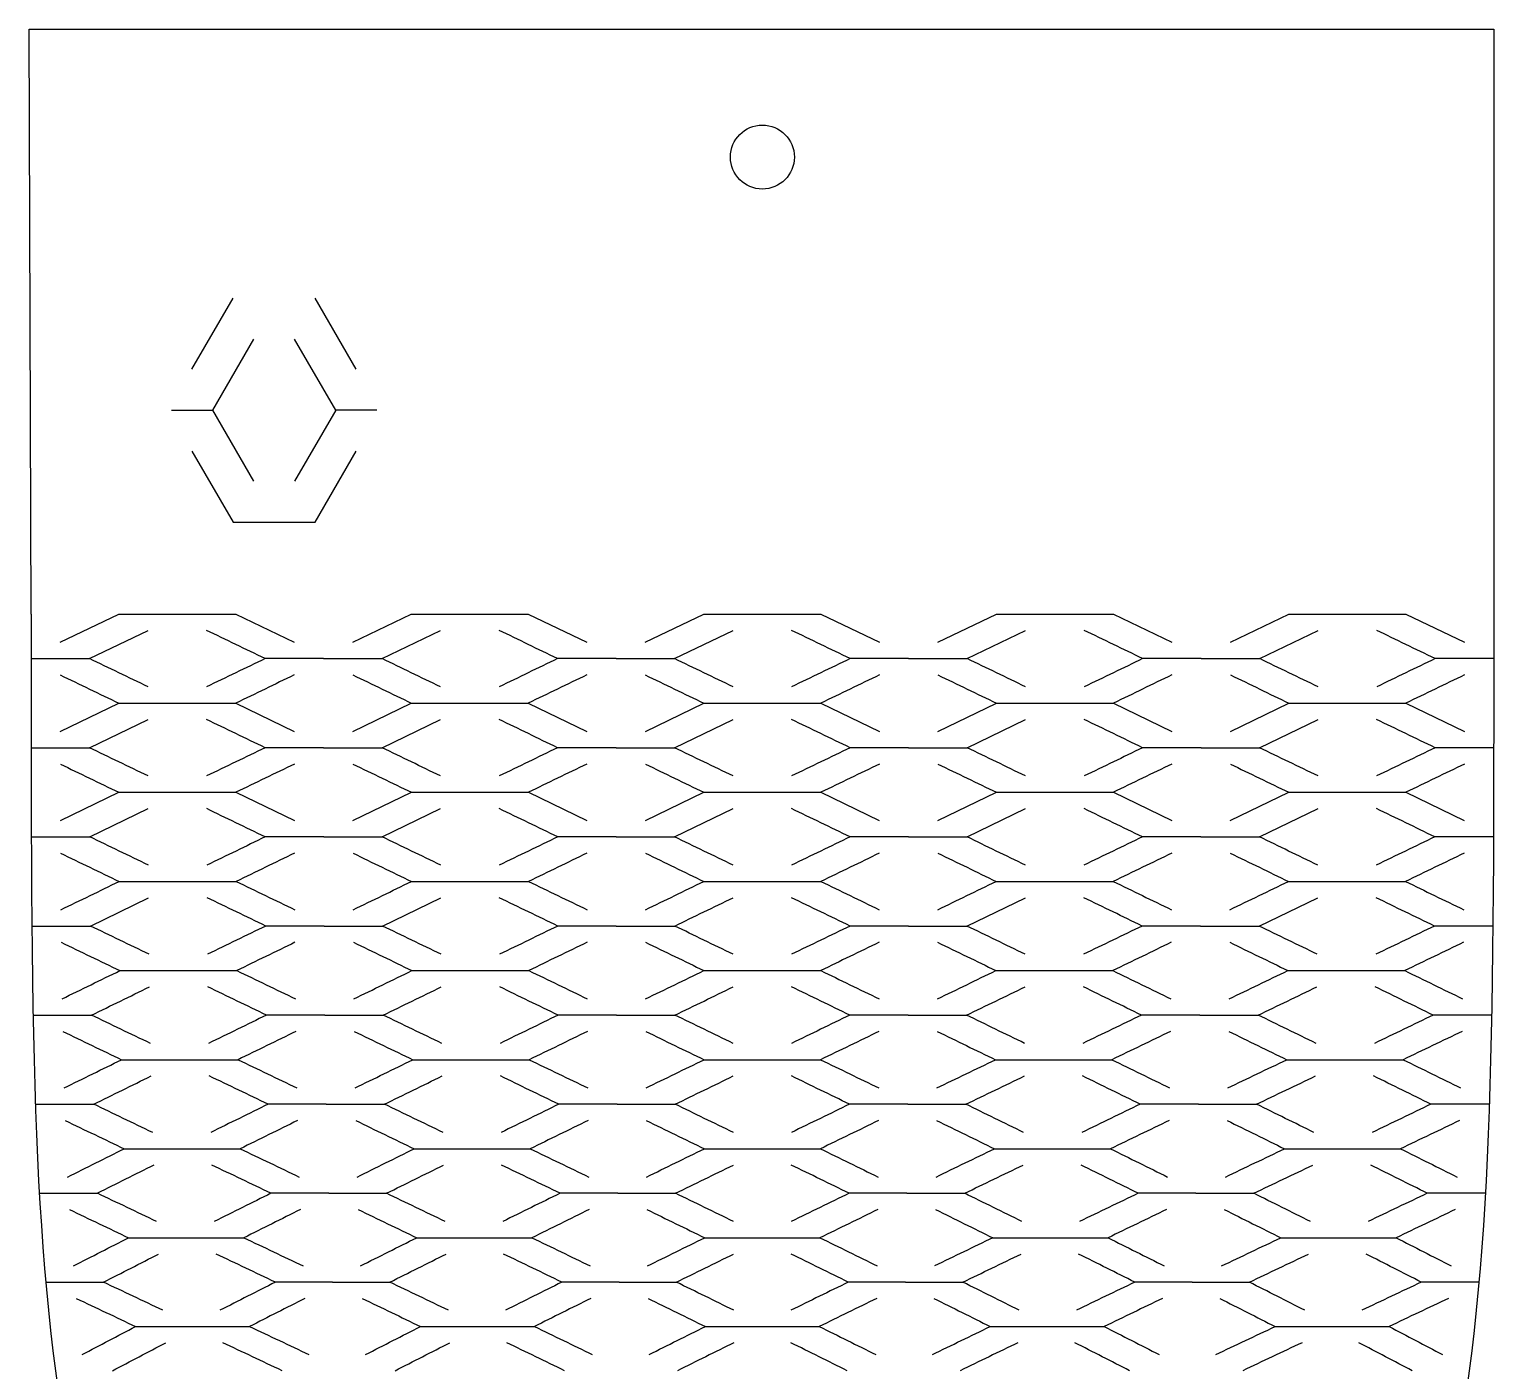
# Model space of a CAD drawing. Header units: centimetres. Extents: x -1.58 to 0, y 0 to 1.15.
# Drawn here: x -1.5829 to -1.1692, y 0.7674 to 1.1465 of the extents above; entities that cross this region are included whole.
import ezdxf

# ---------------------------------------------------------------- set-up
doc = ezdxf.new("R2010")
doc.units = ezdxf.units.CM
doc.header["$MEASUREMENT"] = 0
doc.layers.add('無題 v2_FZ0B7ZJHWRZ5LBA', color=7, linetype='Continuous')

msp = doc.modelspace()

# ---------------------------------------------------------------- linework, layer by layer
at = {"layer": '無題 v2_FZ0B7ZJHWRZ5LBA'}
for p, q in [((-1.58239, 0.98123), (-1.58288, 1.1465)), ((-1.58288, 1.1465), (-1.16921, 1.1465)), ((-1.16921, 1.1465), (-1.16921, 0.98123)), ((-1.53693, 1.05044), (-1.52533, 1.07053)), ((-1.49053, 1.05044), (-1.50213, 1.07053)), ((-1.51953, 1.05894), (-1.53113, 1.03885)), ((-1.49633, 1.03885), (-1.50793, 1.05894)), ((-1.54273, 1.03885), (-1.53113, 1.03885)), ((-1.53113, 1.03885), (-1.51953, 1.01876)), ((-1.49633, 1.03885), (-1.50793, 1.01876)), ((-1.48474, 1.03885), (-1.49633, 1.03885)), ((-1.53693, 1.02725), (-1.52533, 1.00716)), ((-1.50213, 1.00716), (-1.49053, 1.02725)), ((-1.52533, 1.00716), (-1.50213, 1.00716)), ((-1.57413, 0.97324), (-1.5576, 0.98123)), ((-1.5576, 0.98123), (-1.52455, 0.98123)), ((-1.52455, 0.98123), (-1.50802, 0.97324)), ((-1.49149, 0.97324), (-1.47496, 0.98123)), ((-1.47496, 0.98123), (-1.44191, 0.98123)), ((-1.44191, 0.98123), (-1.42538, 0.97324)), ((-1.40886, 0.97324), (-1.39233, 0.98123)), ((-1.39233, 0.98123), (-1.35928, 0.98123)), ((-1.35928, 0.98123), (-1.34275, 0.97324)), ((-1.32622, 0.97324), (-1.30969, 0.98123)), ((-1.30969, 0.98123), (-1.27664, 0.98123)), ((-1.27664, 0.98123), (-1.26011, 0.97324)), ((-1.24359, 0.97324), (-1.22706, 0.98123)), ((-1.22706, 0.98123), (-1.194, 0.98123)), ((-1.194, 0.98123), (-1.17748, 0.97324)), ((-1.56586, 0.96863), (-1.54934, 0.97662)), ((-1.48323, 0.96863), (-1.4667, 0.97662)), ((-1.40059, 0.96863), (-1.38407, 0.97662)), ((-1.31796, 0.96863), (-1.30143, 0.97662)), ((-1.23532, 0.96863), (-1.2188, 0.97662)), ((-1.58239, 0.96863), (-1.56586, 0.96863)), ((-1.49975, 0.96863), (-1.51628, 0.96863)), ((-1.49975, 0.96863), (-1.48323, 0.96863)), ((-1.41712, 0.96863), (-1.43365, 0.96863)), ((-1.41712, 0.96863), (-1.40059, 0.96863)), ((-1.33448, 0.96863), (-1.35101, 0.96863)), ((-1.33448, 0.96863), (-1.31796, 0.96863)), ((-1.25185, 0.96863), (-1.26838, 0.96863)), ((-1.25185, 0.96863), (-1.23532, 0.96863)), ((-1.16922, 0.96863), (-1.18574, 0.96863)), ((-1.57411, 0.94805), (-1.5576, 0.95604)), ((-1.5576, 0.95604), (-1.52454, 0.95604)), ((-1.52454, 0.95604), (-1.50801, 0.94805)), ((-1.49148, 0.94805), (-1.47496, 0.95604)), ((-1.47496, 0.95604), (-1.44191, 0.95604)), ((-1.44191, 0.95604), (-1.42538, 0.94805)), ((-1.40885, 0.94805), (-1.39233, 0.95604)), ((-1.39233, 0.95604), (-1.35928, 0.95604)), ((-1.35928, 0.95604), (-1.34275, 0.94805)), ((-1.32622, 0.94805), (-1.3097, 0.95604)), ((-1.3097, 0.95604), (-1.27664, 0.95604)), ((-1.27664, 0.95604), (-1.26012, 0.94805)), ((-1.24359, 0.94805), (-1.22706, 0.95604)), ((-1.22706, 0.95604), (-1.19401, 0.95604)), ((-1.19401, 0.95604), (-1.17749, 0.94805)), ((-1.56584, 0.94344), (-1.54933, 0.95143)), ((-1.48322, 0.94344), (-1.4667, 0.95143)), ((-1.40059, 0.94344), (-1.38407, 0.95143)), ((-1.31796, 0.94344), (-1.30143, 0.95143)), ((-1.23534, 0.94344), (-1.2188, 0.95143)), ((-1.58237, 0.94344), (-1.56584, 0.94344)), ((-1.49974, 0.94344), (-1.51627, 0.94344)), ((-1.49974, 0.94344), (-1.48322, 0.94344)), ((-1.41712, 0.94344), (-1.43364, 0.94344)), ((-1.41712, 0.94344), (-1.40059, 0.94344)), ((-1.33449, 0.94344), (-1.35101, 0.94344)), ((-1.33449, 0.94344), (-1.31796, 0.94344)), ((-1.25186, 0.94344), (-1.26839, 0.94344)), ((-1.25186, 0.94344), (-1.23534, 0.94344)), ((-1.16923, 0.94344), (-1.18576, 0.94344)), ((-1.57406, 0.92286), (-1.55757, 0.93085)), ((-1.55757, 0.93085), (-1.52452, 0.93085)), ((-1.52452, 0.93085), (-1.50797, 0.92286)), ((-1.49145, 0.92286), (-1.47495, 0.93085)), ((-1.47495, 0.93085), (-1.4419, 0.93085)), ((-1.4419, 0.93085), (-1.42537, 0.92286)), ((-1.40884, 0.92286), (-1.39233, 0.93085)), ((-1.39233, 0.93085), (-1.35928, 0.93085)), ((-1.35928, 0.93085), (-1.34276, 0.92286)), ((-1.32624, 0.92286), (-1.30971, 0.93085)), ((-1.30971, 0.93085), (-1.27666, 0.93085)), ((-1.27666, 0.93085), (-1.26015, 0.92286)), ((-1.24363, 0.92286), (-1.22709, 0.93085)), ((-1.22709, 0.93085), (-1.19404, 0.93085)), ((-1.19404, 0.93085), (-1.17755, 0.92286)), ((-1.56578, 0.91825), (-1.54929, 0.92624)), ((-1.48318, 0.91825), (-1.46668, 0.92624)), ((-1.40058, 0.91825), (-1.38406, 0.92624)), ((-1.31798, 0.91825), (-1.30145, 0.92624)), ((-1.23538, 0.91825), (-1.21884, 0.92624)), ((-1.5823, 0.91825), (-1.56578, 0.91825)), ((-1.4997, 0.91825), (-1.51622, 0.91825)), ((-1.4997, 0.91825), (-1.48318, 0.91825)), ((-1.4171, 0.91825), (-1.43362, 0.91825)), ((-1.4171, 0.91825), (-1.40058, 0.91825)), ((-1.3345, 0.91825), (-1.35102, 0.91825)), ((-1.3345, 0.91825), (-1.31798, 0.91825)), ((-1.2519, 0.91825), (-1.26842, 0.91825)), ((-1.2519, 0.91825), (-1.23538, 0.91825)), ((-1.1693, 0.91825), (-1.18582, 0.91825)), ((-1.55747, 0.90565), (-1.52444, 0.90565)), ((-1.4749, 0.90565), (-1.44186, 0.90565)), ((-1.39232, 0.90565), (-1.35929, 0.90565)), ((-1.30974, 0.90565), (-1.27671, 0.90565)), ((-1.22716, 0.90565), (-1.19413, 0.90565)), ((-1.56562, 0.89306), (-1.54918, 0.90104)), ((-1.48309, 0.89306), (-1.46662, 0.90104)), ((-1.31803, 0.89306), (-1.3015, 0.90104)), ((-1.2355, 0.89306), (-1.21894, 0.90104)), ((-1.58213, 0.89306), (-1.56562, 0.89306)), ((-1.4996, 0.89306), (-1.5161, 0.89306)), ((-1.4996, 0.89306), (-1.48309, 0.89306)), ((-1.41707, 0.89306), (-1.43357, 0.89306)), ((-1.41707, 0.89306), (-1.40056, 0.89306)), ((-1.33454, 0.89306), (-1.35104, 0.89306)), ((-1.33454, 0.89306), (-1.31803, 0.89306)), ((-1.25201, 0.89306), (-1.26851, 0.89306)), ((-1.25201, 0.89306), (-1.2355, 0.89306)), ((-1.16948, 0.89306), (-1.18598, 0.89306)), ((-1.55726, 0.88046), (-1.52427, 0.88046)), ((-1.47478, 0.88046), (-1.44179, 0.88046)), ((-1.3923, 0.88046), (-1.35931, 0.88046)), ((-1.30982, 0.88046), (-1.27682, 0.88046)), ((-1.22734, 0.88046), (-1.19434, 0.88046)), ((-1.58177, 0.86787), (-1.56529, 0.86787)), ((-1.49938, 0.86787), (-1.51586, 0.86787)), ((-1.49938, 0.86787), (-1.4829, 0.86787)), ((-1.41699, 0.86787), (-1.43347, 0.86787)), ((-1.41699, 0.86787), (-1.40052, 0.86787)), ((-1.33461, 0.86787), (-1.35109, 0.86787)), ((-1.33461, 0.86787), (-1.31813, 0.86787)), ((-1.25222, 0.86787), (-1.2687, 0.86787)), ((-1.25222, 0.86787), (-1.23575, 0.86787)), ((-1.16984, 0.86787), (-1.18632, 0.86787)), ((-1.55684, 0.85527), (-1.52392, 0.85527)), ((-1.47455, 0.85527), (-1.44163, 0.85527)), ((-1.39226, 0.85527), (-1.35934, 0.85527)), ((-1.30997, 0.85527), (-1.27705, 0.85527)), ((-1.22768, 0.85527), (-1.19476, 0.85527)), ((-1.5811, 0.84269), (-1.56467, 0.84269)), ((-1.49898, 0.84269), (-1.5154, 0.84269)), ((-1.49898, 0.84269), (-1.48256, 0.84269)), ((-1.41686, 0.84269), (-1.43328, 0.84269)), ((-1.41686, 0.84269), (-1.40044, 0.84269)), ((-1.33474, 0.84269), (-1.35117, 0.84269)), ((-1.33474, 0.84269), (-1.31832, 0.84269)), ((-1.25263, 0.84269), (-1.26905, 0.84269)), ((-1.25263, 0.84269), (-1.2362, 0.84269)), ((-1.17051, 0.84269), (-1.18693, 0.84269)), ((-1.55608, 0.8301), (-1.52331, 0.8301)), ((-1.47414, 0.8301), (-1.44136, 0.8301)), ((-1.39219, 0.8301), (-1.35941, 0.8301)), ((-1.31024, 0.8301), (-1.27747, 0.8301)), ((-1.2283, 0.8301), (-1.19552, 0.8301)), ((-1.57995, 0.81752), (-1.56362, 0.81752)), ((-1.49829, 0.81752), (-1.51462, 0.81752)), ((-1.49829, 0.81752), (-1.48196, 0.81752)), ((-1.41663, 0.81752), (-1.43296, 0.81752)), ((-1.41663, 0.81752), (-1.4003, 0.81752)), ((-1.33497, 0.81752), (-1.3513, 0.81752)), ((-1.33497, 0.81752), (-1.31864, 0.81752)), ((-1.25331, 0.81752), (-1.26965, 0.81752)), ((-1.25331, 0.81752), (-1.23698, 0.81752)), ((-1.17165, 0.81752), (-1.18799, 0.81752)), ((-1.55482, 0.80495), (-1.52227, 0.80495)), ((-1.47345, 0.80495), (-1.4409, 0.80495)), ((-1.39208, 0.80495), (-1.35953, 0.80495)), ((-1.31071, 0.80495), (-1.27816, 0.80495)), ((-1.22933, 0.80495), (-1.19678, 0.80495)), ((-1.5781, 0.7924), (-1.56192, 0.7924)), ((-1.49718, 0.7924), (-1.51337, 0.7924)), ((-1.49718, 0.7924), (-1.481, 0.7924)), ((-1.41626, 0.7924), (-1.43245, 0.7924)), ((-1.41626, 0.7924), (-1.40008, 0.7924)), ((-1.33534, 0.7924), (-1.35153, 0.7924)), ((-1.33534, 0.7924), (-1.31916, 0.7924)), ((-1.25442, 0.7924), (-1.27061, 0.7924)), ((-1.25442, 0.7924), (-1.23824, 0.7924)), ((-1.1735, 0.7924), (-1.18969, 0.7924)), ((-1.55283, 0.77986), (-1.52065, 0.77986)), ((-1.47237, 0.77986), (-1.44018, 0.77986)), ((-1.3919, 0.77986), (-1.35971, 0.77986)), ((-1.31143, 0.77986), (-1.27924, 0.77986)), ((-1.23096, 0.77986), (-1.19877, 0.77986))]:
    msp.add_line(p, q, dxfattribs=at)
for centre, major_axis, ratio, start_param, end_param in [((-1.45422, 0.81841), (0.61943, 0.30263), 0.069218, 1.688349, 1.714435), ((-1.50878, 0.59707), (0.74497, 0.3953), 0.113748, 1.241892, 1.264676), ((-1.15043, 0.76732), (0.65297, 0.28648), 0.148348, 1.870514, 1.896692), ((-1.21268, 0.56457), (0.90054, 0.43655), 0.229105, 1.560698, 1.578839), ((-1.17842, 0.50589), (1.00564, 0.49291), 0.234233, 1.500906, 1.517484)]:
    msp.add_ellipse(centre, major_axis=major_axis, ratio=ratio, start_param=start_param, end_param=end_param, dxfattribs=at)
for points, knots in [([(-1.36677, 1.11038), (-1.36677, 1.11536), (-1.37081, 1.11941), (-1.3758, 1.11941), (-1.38079, 1.11941), (-1.38483, 1.11536), (-1.38483, 1.11038), (-1.38483, 1.10539), (-1.38079, 1.10135), (-1.3758, 1.10135), (-1.37081, 1.10135), (-1.36677, 1.10539), (-1.36677, 1.11038)], [0, 0, 0, 0, 1, 1, 1, 2, 2, 2, 3, 3, 3, 4, 4, 4, 4]), ([(-1.16921, 0.98123), (-1.16921, 0.86318), (-1.16921, 0.80416), (-1.17954, 0.74513), (-1.18987, 0.6861), (-1.21053, 0.62708), (-1.29317, 0.56805)], [0, 0, 0, 0, 1, 1, 1, 2, 2, 2, 2])]:
    msp.add_open_spline(points, degree=3, knots=knots, dxfattribs=at)
for points in [[(-1.58239, 0.98123), (-1.58239, 0.86318), (-1.58239, 0.80416), (-1.57206, 0.74513)], [(-1.51628, 0.96863), (-1.52179, 0.9713), (-1.5273, 0.97396), (-1.53281, 0.97662)], [(-1.43365, 0.96863), (-1.43916, 0.9713), (-1.44466, 0.97396), (-1.45017, 0.97662)], [(-1.35101, 0.96863), (-1.35652, 0.9713), (-1.36203, 0.97396), (-1.36754, 0.97662)], [(-1.26838, 0.96863), (-1.27389, 0.9713), (-1.27939, 0.97396), (-1.2849, 0.97662)], [(-1.18574, 0.96863), (-1.19125, 0.9713), (-1.19676, 0.97396), (-1.20227, 0.97662)], [(-1.54933, 0.96065), (-1.55484, 0.96331), (-1.56035, 0.96597), (-1.56586, 0.96863)], [(-1.51628, 0.96863), (-1.52179, 0.96597), (-1.5273, 0.96331), (-1.53281, 0.96065)], [(-1.4667, 0.96065), (-1.47221, 0.96331), (-1.47772, 0.96597), (-1.48323, 0.96863)], [(-1.43365, 0.96863), (-1.43916, 0.96597), (-1.44466, 0.96331), (-1.45017, 0.96065)], [(-1.38407, 0.96065), (-1.38958, 0.96331), (-1.39508, 0.96597), (-1.40059, 0.96863)], [(-1.35101, 0.96863), (-1.35652, 0.96597), (-1.36203, 0.96331), (-1.36754, 0.96065)], [(-1.30143, 0.96065), (-1.30694, 0.96331), (-1.31245, 0.96597), (-1.31796, 0.96863)], [(-1.26838, 0.96863), (-1.27389, 0.96597), (-1.2794, 0.96331), (-1.2849, 0.96065)], [(-1.2188, 0.96065), (-1.22431, 0.96331), (-1.22981, 0.96597), (-1.23532, 0.96863)], [(-1.18574, 0.96863), (-1.19125, 0.96597), (-1.19676, 0.96331), (-1.20227, 0.96065)], [(-1.57412, 0.96402), (-1.56862, 0.96136), (-1.56311, 0.9587), (-1.5576, 0.95604)], [(-1.50802, 0.96402), (-1.51353, 0.96136), (-1.51903, 0.9587), (-1.52454, 0.95604)], [(-1.49149, 0.96402), (-1.48598, 0.96136), (-1.48047, 0.9587), (-1.47496, 0.95604)], [(-1.42538, 0.96402), (-1.43089, 0.96136), (-1.4364, 0.9587), (-1.44191, 0.95604)], [(-1.40886, 0.96402), (-1.40335, 0.96136), (-1.39784, 0.9587), (-1.39233, 0.95604)], [(-1.34275, 0.96402), (-1.34826, 0.96136), (-1.35377, 0.9587), (-1.35928, 0.95604)], [(-1.32622, 0.96402), (-1.32071, 0.96136), (-1.3152, 0.9587), (-1.3097, 0.95604)], [(-1.26011, 0.96402), (-1.26562, 0.96136), (-1.27113, 0.9587), (-1.27664, 0.95604)], [(-1.24359, 0.96402), (-1.23808, 0.96136), (-1.23257, 0.9587), (-1.22706, 0.95604)], [(-1.17748, 0.96402), (-1.18299, 0.96136), (-1.1885, 0.9587), (-1.19401, 0.95604)], [(-1.51627, 0.94344), (-1.52178, 0.9461), (-1.52729, 0.94877), (-1.5328, 0.95143)], [(-1.43364, 0.94344), (-1.43915, 0.9461), (-1.44466, 0.94877), (-1.45017, 0.95143)], [(-1.35101, 0.94344), (-1.35652, 0.9461), (-1.36203, 0.94877), (-1.36754, 0.95143)], [(-1.26839, 0.94344), (-1.27389, 0.9461), (-1.2794, 0.94877), (-1.28491, 0.95143)], [(-1.18576, 0.94344), (-1.19127, 0.9461), (-1.19677, 0.94877), (-1.20228, 0.95143)], [(-1.54931, 0.93546), (-1.55482, 0.93812), (-1.56033, 0.94078), (-1.56584, 0.94344)], [(-1.51627, 0.94344), (-1.52177, 0.94078), (-1.52728, 0.93812), (-1.53279, 0.93546)], [(-1.46669, 0.93546), (-1.4722, 0.93812), (-1.47771, 0.94078), (-1.48322, 0.94344)], [(-1.43364, 0.94344), (-1.43915, 0.94078), (-1.44466, 0.93812), (-1.45016, 0.93546)], [(-1.38406, 0.93546), (-1.38957, 0.93812), (-1.39508, 0.94078), (-1.40059, 0.94344)], [(-1.35101, 0.94344), (-1.35652, 0.94078), (-1.36203, 0.93812), (-1.36754, 0.93546)], [(-1.30144, 0.93546), (-1.30695, 0.93812), (-1.31246, 0.94078), (-1.31796, 0.94344)], [(-1.26839, 0.94344), (-1.2739, 0.94078), (-1.27941, 0.93812), (-1.28492, 0.93546)], [(-1.21882, 0.93546), (-1.22432, 0.93812), (-1.22983, 0.94078), (-1.23534, 0.94344)], [(-1.18576, 0.94344), (-1.19127, 0.94078), (-1.19678, 0.93812), (-1.20229, 0.93546)], [(-1.5741, 0.93883), (-1.56859, 0.93617), (-1.56308, 0.93351), (-1.55757, 0.93085)], [(-1.508, 0.93883), (-1.51351, 0.93617), (-1.51901, 0.93351), (-1.52452, 0.93085)], [(-1.49148, 0.93883), (-1.48597, 0.93617), (-1.48046, 0.93351), (-1.47495, 0.93085)], [(-1.42538, 0.93883), (-1.43089, 0.93617), (-1.43639, 0.93351), (-1.4419, 0.93085)], [(-1.40885, 0.93883), (-1.40334, 0.93617), (-1.39783, 0.93351), (-1.39233, 0.93085)], [(-1.34275, 0.93883), (-1.34826, 0.93617), (-1.35377, 0.93351), (-1.35928, 0.93085)], [(-1.32623, 0.93883), (-1.32072, 0.93617), (-1.31521, 0.93351), (-1.30971, 0.93085)], [(-1.26013, 0.93883), (-1.26564, 0.93617), (-1.27115, 0.93351), (-1.27666, 0.93085)], [(-1.2436, 0.93883), (-1.2381, 0.93617), (-1.23259, 0.93351), (-1.22709, 0.93085)], [(-1.1775, 0.93883), (-1.18301, 0.93617), (-1.18853, 0.93351), (-1.19404, 0.93085)], [(-1.51622, 0.91825), (-1.52174, 0.92091), (-1.52725, 0.92357), (-1.53277, 0.92624)], [(-1.43362, 0.91825), (-1.43913, 0.92091), (-1.44464, 0.92357), (-1.45015, 0.92624)], [(-1.35102, 0.91825), (-1.35653, 0.92091), (-1.36203, 0.92357), (-1.36754, 0.92624)], [(-1.26842, 0.91825), (-1.27392, 0.92091), (-1.27943, 0.92357), (-1.28493, 0.92624)], [(-1.18582, 0.91825), (-1.19132, 0.92091), (-1.19682, 0.92357), (-1.20232, 0.92624)], [(-1.54923, 0.91026), (-1.55475, 0.91293), (-1.56026, 0.91559), (-1.56578, 0.91825)], [(-1.51622, 0.91825), (-1.52172, 0.91559), (-1.52722, 0.91293), (-1.53272, 0.91026)], [(-1.46665, 0.91026), (-1.47216, 0.91293), (-1.47767, 0.91559), (-1.48318, 0.91825)], [(-1.43362, 0.91825), (-1.43912, 0.91559), (-1.44463, 0.91293), (-1.45013, 0.91026)], [(-1.38406, 0.91026), (-1.38957, 0.91293), (-1.39507, 0.91559), (-1.40058, 0.91825)], [(-1.35102, 0.91825), (-1.35653, 0.91559), (-1.36204, 0.91293), (-1.36754, 0.91026)], [(-1.30148, 0.91026), (-1.30698, 0.91293), (-1.31248, 0.91559), (-1.31798, 0.91825)], [(-1.26842, 0.91825), (-1.27394, 0.91559), (-1.27945, 0.91293), (-1.28496, 0.91026)], [(-1.21889, 0.91026), (-1.22439, 0.91293), (-1.22988, 0.91559), (-1.23538, 0.91825)], [(-1.18582, 0.91825), (-1.19134, 0.91559), (-1.19686, 0.91293), (-1.20237, 0.91026)], [(-1.57402, 0.91364), (-1.56851, 0.91098), (-1.56299, 0.90832), (-1.55747, 0.90565)], [(-1.50795, 0.91364), (-1.51345, 0.91098), (-1.51895, 0.90832), (-1.52444, 0.90565)], [(-1.49143, 0.91364), (-1.48592, 0.91098), (-1.48041, 0.90832), (-1.4749, 0.90565)], [(-1.42536, 0.91364), (-1.43086, 0.91098), (-1.43636, 0.90832), (-1.44186, 0.90565)], [(-1.40884, 0.91364), (-1.40333, 0.91098), (-1.39782, 0.90832), (-1.39232, 0.90565)], [(-1.34277, 0.91364), (-1.34827, 0.91098), (-1.35378, 0.90832), (-1.35929, 0.90565)], [(-1.32625, 0.91364), (-1.32074, 0.91098), (-1.31524, 0.90832), (-1.30974, 0.90565)], [(-1.26017, 0.91364), (-1.26569, 0.91098), (-1.2712, 0.90832), (-1.27671, 0.90565)], [(-1.24366, 0.91364), (-1.23816, 0.91098), (-1.23266, 0.90832), (-1.22716, 0.90565)], [(-1.17758, 0.91364), (-1.1831, 0.91098), (-1.18861, 0.90832), (-1.19413, 0.90565)], [(-1.57392, 0.89767), (-1.56844, 0.90033), (-1.56296, 0.90299), (-1.55747, 0.90565)], [(-1.52444, 0.90565), (-1.51892, 0.90299), (-1.5134, 0.90033), (-1.50788, 0.89767)], [(-1.49137, 0.89767), (-1.48588, 0.90033), (-1.48039, 0.90299), (-1.4749, 0.90565)], [(-1.44186, 0.90565), (-1.43635, 0.90299), (-1.43084, 0.90033), (-1.42533, 0.89767)], [(-1.40882, 0.89767), (-1.40332, 0.90033), (-1.39782, 0.90299), (-1.39232, 0.90565)], [(-1.35929, 0.90565), (-1.35378, 0.90299), (-1.34828, 0.90033), (-1.34278, 0.89767)], [(-1.32627, 0.89767), (-1.32076, 0.90033), (-1.31525, 0.90299), (-1.30974, 0.90565)], [(-1.27671, 0.90565), (-1.27121, 0.90299), (-1.26572, 0.90033), (-1.26024, 0.89767)], [(-1.24373, 0.89767), (-1.23821, 0.90033), (-1.23269, 0.90299), (-1.22716, 0.90565)], [(-1.19413, 0.90565), (-1.18865, 0.90299), (-1.18317, 0.90033), (-1.17769, 0.89767)], [(-1.5161, 0.89306), (-1.52162, 0.89572), (-1.52714, 0.89838), (-1.53267, 0.90104)], [(-1.43357, 0.89306), (-1.43908, 0.89572), (-1.44459, 0.89838), (-1.45011, 0.90104)], [(-1.40056, 0.89306), (-1.39506, 0.89572), (-1.38956, 0.89838), (-1.38406, 0.90104)], [(-1.35104, 0.89306), (-1.35654, 0.89572), (-1.36204, 0.89838), (-1.36755, 0.90104)], [(-1.26851, 0.89306), (-1.274, 0.89572), (-1.27949, 0.89838), (-1.28498, 0.90104)], [(-1.18598, 0.89306), (-1.19146, 0.89572), (-1.19694, 0.89838), (-1.20243, 0.90104)], [(-1.54905, 0.88507), (-1.55457, 0.88773), (-1.5601, 0.8904), (-1.56562, 0.89306)], [(-1.5161, 0.89306), (-1.52159, 0.8904), (-1.52707, 0.88773), (-1.53255, 0.88507)], [(-1.46655, 0.88507), (-1.47206, 0.88773), (-1.47758, 0.8904), (-1.48309, 0.89306)], [(-1.43357, 0.89306), (-1.43907, 0.8904), (-1.44456, 0.88773), (-1.45005, 0.88507)], [(-1.38405, 0.88507), (-1.38955, 0.88773), (-1.39506, 0.8904), (-1.40056, 0.89306)], [(-1.35104, 0.89306), (-1.35655, 0.8904), (-1.36205, 0.88773), (-1.36755, 0.88507)], [(-1.30155, 0.88507), (-1.30704, 0.88773), (-1.31254, 0.8904), (-1.31803, 0.89306)], [(-1.26851, 0.89306), (-1.27403, 0.8904), (-1.27954, 0.88773), (-1.28505, 0.88507)], [(-1.21905, 0.88507), (-1.22453, 0.88773), (-1.23002, 0.8904), (-1.2355, 0.89306)], [(-1.18598, 0.89306), (-1.19151, 0.8904), (-1.19703, 0.88773), (-1.20255, 0.88507)], [(-1.57383, 0.88845), (-1.56831, 0.88579), (-1.56278, 0.88312), (-1.55726, 0.88046)], [(-1.50782, 0.88845), (-1.51331, 0.88579), (-1.51879, 0.88312), (-1.52427, 0.88046)], [(-1.49132, 0.88845), (-1.4858, 0.88579), (-1.48029, 0.88312), (-1.47478, 0.88046)], [(-1.42531, 0.88845), (-1.4308, 0.88579), (-1.4363, 0.88312), (-1.44179, 0.88046)], [(-1.40881, 0.88845), (-1.4033, 0.88579), (-1.3978, 0.88312), (-1.3923, 0.88046)], [(-1.3428, 0.88845), (-1.3483, 0.88579), (-1.35381, 0.88312), (-1.35931, 0.88046)], [(-1.3263, 0.88845), (-1.3208, 0.88579), (-1.31531, 0.88312), (-1.30982, 0.88046)], [(-1.26029, 0.88845), (-1.2658, 0.88579), (-1.27131, 0.88312), (-1.27682, 0.88046)], [(-1.24378, 0.88845), (-1.2383, 0.88579), (-1.23282, 0.88312), (-1.22734, 0.88046)], [(-1.17777, 0.88845), (-1.1833, 0.88579), (-1.18882, 0.88312), (-1.19434, 0.88046)], [(-1.57361, 0.87248), (-1.56817, 0.87514), (-1.56271, 0.8778), (-1.55726, 0.88046)], [(-1.52427, 0.88046), (-1.51873, 0.8778), (-1.5132, 0.87514), (-1.50767, 0.87248)], [(-1.49119, 0.87248), (-1.48572, 0.87514), (-1.48025, 0.8778), (-1.47478, 0.88046)], [(-1.44179, 0.88046), (-1.43627, 0.8778), (-1.43076, 0.87514), (-1.42525, 0.87248)], [(-1.40877, 0.87248), (-1.40328, 0.87514), (-1.39779, 0.8778), (-1.3923, 0.88046)], [(-1.35931, 0.88046), (-1.35381, 0.8778), (-1.34832, 0.87514), (-1.34283, 0.87248)], [(-1.32635, 0.87248), (-1.32084, 0.87514), (-1.31533, 0.8778), (-1.30982, 0.88046)], [(-1.27682, 0.88046), (-1.27135, 0.8778), (-1.26588, 0.87514), (-1.26041, 0.87248)], [(-1.24393, 0.87248), (-1.2384, 0.87514), (-1.23287, 0.8778), (-1.22734, 0.88046)], [(-1.19434, 0.88046), (-1.18889, 0.8778), (-1.18344, 0.87514), (-1.17799, 0.87248)], [(-1.56529, 0.86787), (-1.55984, 0.87053), (-1.55439, 0.87319), (-1.54894, 0.87585)], [(-1.51586, 0.86787), (-1.52138, 0.87053), (-1.52692, 0.87319), (-1.53245, 0.87585)], [(-1.4829, 0.86787), (-1.47744, 0.87053), (-1.47197, 0.87319), (-1.46649, 0.87585)], [(-1.43347, 0.86787), (-1.43898, 0.87053), (-1.44449, 0.87319), (-1.45, 0.87585)], [(-1.40052, 0.86787), (-1.39503, 0.87053), (-1.38954, 0.87319), (-1.38405, 0.87585)], [(-1.35109, 0.86787), (-1.35657, 0.87053), (-1.36206, 0.87319), (-1.36756, 0.87585)], [(-1.31813, 0.86787), (-1.31263, 0.87053), (-1.30712, 0.87319), (-1.3016, 0.87585)], [(-1.2687, 0.86787), (-1.27417, 0.87053), (-1.27964, 0.87319), (-1.28511, 0.87585)], [(-1.23575, 0.86787), (-1.23022, 0.87053), (-1.22469, 0.87319), (-1.21915, 0.87585)], [(-1.18632, 0.86787), (-1.19176, 0.87053), (-1.19721, 0.87319), (-1.20267, 0.87585)], [(-1.54868, 0.85988), (-1.55421, 0.86255), (-1.55975, 0.86521), (-1.56529, 0.86787)], [(-1.51586, 0.86787), (-1.52131, 0.86521), (-1.52677, 0.86255), (-1.53222, 0.85988)], [(-1.46636, 0.85988), (-1.47187, 0.86255), (-1.47738, 0.86521), (-1.4829, 0.86787)], [(-1.43347, 0.86787), (-1.43895, 0.86521), (-1.44442, 0.86255), (-1.44989, 0.85988)], [(-1.38403, 0.85988), (-1.38953, 0.86255), (-1.39502, 0.86521), (-1.40052, 0.86787)], [(-1.35109, 0.86787), (-1.35659, 0.86521), (-1.36208, 0.86255), (-1.36757, 0.85988)], [(-1.30171, 0.85988), (-1.30718, 0.86255), (-1.31265, 0.86521), (-1.31813, 0.86787)], [(-1.2687, 0.86787), (-1.27422, 0.86521), (-1.27973, 0.86255), (-1.28524, 0.85988)], [(-1.21938, 0.85988), (-1.22483, 0.86255), (-1.23029, 0.86521), (-1.23575, 0.86787)], [(-1.18632, 0.86787), (-1.19185, 0.86521), (-1.19739, 0.86255), (-1.20292, 0.85988)], [(-1.57344, 0.86326), (-1.56791, 0.8606), (-1.56237, 0.85794), (-1.55684, 0.85527)], [(-1.50756, 0.86326), (-1.51302, 0.8606), (-1.51847, 0.85794), (-1.52392, 0.85527)], [(-1.49109, 0.86326), (-1.48557, 0.8606), (-1.48006, 0.85794), (-1.47455, 0.85527)], [(-1.42521, 0.86326), (-1.43069, 0.8606), (-1.43616, 0.85794), (-1.44163, 0.85527)], [(-1.40874, 0.86326), (-1.40324, 0.8606), (-1.39775, 0.85794), (-1.39226, 0.85527)], [(-1.34286, 0.86326), (-1.34836, 0.8606), (-1.35385, 0.85794), (-1.35934, 0.85527)], [(-1.32639, 0.86326), (-1.32091, 0.8606), (-1.31544, 0.85794), (-1.30997, 0.85527)], [(-1.26051, 0.86326), (-1.26603, 0.8606), (-1.27154, 0.85794), (-1.27705, 0.85527)], [(-1.24404, 0.86326), (-1.23858, 0.8606), (-1.23313, 0.85794), (-1.22768, 0.85527)], [(-1.17816, 0.86326), (-1.1837, 0.8606), (-1.18923, 0.85794), (-1.19476, 0.85527)], [(-1.57304, 0.84729), (-1.56764, 0.84995), (-1.56225, 0.85261), (-1.55684, 0.85527)], [(-1.52392, 0.85527), (-1.51837, 0.85261), (-1.51283, 0.84995), (-1.50729, 0.84729)], [(-1.49086, 0.84729), (-1.48543, 0.84995), (-1.47999, 0.85261), (-1.47455, 0.85527)], [(-1.44163, 0.85527), (-1.43612, 0.85261), (-1.43061, 0.84995), (-1.42511, 0.84729)], [(-1.40867, 0.84729), (-1.40321, 0.84995), (-1.39774, 0.85261), (-1.39226, 0.85527)], [(-1.35934, 0.85527), (-1.35387, 0.85261), (-1.34839, 0.84995), (-1.34293, 0.84729)], [(-1.32649, 0.84729), (-1.32099, 0.84995), (-1.31549, 0.85261), (-1.30997, 0.85527)], [(-1.27705, 0.85527), (-1.27161, 0.85261), (-1.26618, 0.84995), (-1.26075, 0.84729)], [(-1.24431, 0.84729), (-1.23878, 0.84995), (-1.23323, 0.85261), (-1.22768, 0.85527)], [(-1.19476, 0.85527), (-1.18936, 0.85261), (-1.18396, 0.84995), (-1.17857, 0.84729)], [(-1.56467, 0.84269), (-1.55928, 0.84535), (-1.55388, 0.84801), (-1.54848, 0.85067)], [(-1.5154, 0.84269), (-1.52094, 0.84535), (-1.52648, 0.84801), (-1.53203, 0.85067)], [(-1.48256, 0.84269), (-1.47713, 0.84535), (-1.47169, 0.84801), (-1.46625, 0.85067)], [(-1.43328, 0.84269), (-1.43878, 0.84535), (-1.44429, 0.84801), (-1.44981, 0.85067)], [(-1.40044, 0.84269), (-1.39497, 0.84535), (-1.3895, 0.84801), (-1.38403, 0.85067)], [(-1.35117, 0.84269), (-1.35663, 0.84535), (-1.3621, 0.84801), (-1.36758, 0.85067)], [(-1.31832, 0.84269), (-1.31282, 0.84535), (-1.30731, 0.84801), (-1.3018, 0.85067)], [(-1.26905, 0.84269), (-1.27448, 0.84535), (-1.27991, 0.84801), (-1.28535, 0.85067)], [(-1.2362, 0.84269), (-1.23067, 0.84535), (-1.22512, 0.84801), (-1.21957, 0.85067)], [(-1.18693, 0.84269), (-1.19232, 0.84535), (-1.19772, 0.84801), (-1.20313, 0.85067)], [(-1.54802, 0.83471), (-1.55357, 0.83737), (-1.55912, 0.84003), (-1.56467, 0.84269)], [(-1.5154, 0.84269), (-1.52082, 0.84003), (-1.52622, 0.83737), (-1.53162, 0.83471)], [(-1.46601, 0.83471), (-1.47152, 0.83737), (-1.47703, 0.84003), (-1.48256, 0.84269)], [(-1.43328, 0.84269), (-1.43873, 0.84003), (-1.44418, 0.83737), (-1.44961, 0.83471)], [(-1.384, 0.83471), (-1.38947, 0.83737), (-1.39495, 0.84003), (-1.40044, 0.84269)], [(-1.35117, 0.84269), (-1.35665, 0.84003), (-1.36213, 0.83737), (-1.3676, 0.83471)], [(-1.30199, 0.83471), (-1.30743, 0.83737), (-1.31287, 0.84003), (-1.31832, 0.84269)], [(-1.26905, 0.84269), (-1.27457, 0.84003), (-1.28008, 0.83737), (-1.28559, 0.83471)], [(-1.21998, 0.83471), (-1.22538, 0.83737), (-1.23079, 0.84003), (-1.2362, 0.84269)], [(-1.18693, 0.84269), (-1.19249, 0.84003), (-1.19804, 0.83737), (-1.20358, 0.83471)], [(-1.57273, 0.83808), (-1.56718, 0.83542), (-1.56163, 0.83276), (-1.55608, 0.8301)], [(-1.50709, 0.83808), (-1.5125, 0.83542), (-1.51791, 0.83276), (-1.52331, 0.8301)], [(-1.49068, 0.83808), (-1.48516, 0.83542), (-1.47964, 0.83276), (-1.47414, 0.8301)], [(-1.42504, 0.83808), (-1.43048, 0.83542), (-1.43593, 0.83276), (-1.44136, 0.8301)], [(-1.40862, 0.83808), (-1.40314, 0.83542), (-1.39766, 0.83276), (-1.39219, 0.8301)], [(-1.34298, 0.83808), (-1.34846, 0.83542), (-1.35394, 0.83276), (-1.35941, 0.8301)], [(-1.32657, 0.83808), (-1.32112, 0.83542), (-1.31568, 0.83276), (-1.31024, 0.8301)], [(-1.26093, 0.83808), (-1.26645, 0.83542), (-1.27196, 0.83276), (-1.27747, 0.8301)], [(-1.24451, 0.83808), (-1.2391, 0.83542), (-1.2337, 0.83276), (-1.2283, 0.8301)], [(-1.17887, 0.83808), (-1.18443, 0.83542), (-1.18998, 0.83276), (-1.19552, 0.8301)], [(-1.57204, 0.82212), (-1.56673, 0.82478), (-1.56141, 0.82744), (-1.55608, 0.8301)], [(-1.52331, 0.8301), (-1.51773, 0.82744), (-1.51217, 0.82478), (-1.50662, 0.82212)], [(-1.49027, 0.82212), (-1.48491, 0.82478), (-1.47953, 0.82744), (-1.47414, 0.8301)], [(-1.44136, 0.8301), (-1.43585, 0.82744), (-1.43035, 0.82478), (-1.42486, 0.82212)], [(-1.40851, 0.82212), (-1.40308, 0.82478), (-1.39764, 0.82744), (-1.39219, 0.8301)], [(-1.35941, 0.8301), (-1.35396, 0.82744), (-1.34852, 0.82478), (-1.3431, 0.82212)], [(-1.32674, 0.82212), (-1.32126, 0.82478), (-1.31576, 0.82744), (-1.31024, 0.8301)], [(-1.27747, 0.8301), (-1.27208, 0.82744), (-1.2667, 0.82478), (-1.26133, 0.82212)], [(-1.24498, 0.82212), (-1.23943, 0.82478), (-1.23387, 0.82744), (-1.2283, 0.8301)], [(-1.19552, 0.8301), (-1.19019, 0.82744), (-1.18487, 0.82478), (-1.17957, 0.82212)], [(-1.51462, 0.81752), (-1.52017, 0.82018), (-1.52573, 0.82284), (-1.5313, 0.82549)], [(-1.48196, 0.81752), (-1.47659, 0.82018), (-1.47122, 0.82284), (-1.46583, 0.82549)], [(-1.43296, 0.81752), (-1.43845, 0.82018), (-1.44395, 0.82284), (-1.44946, 0.82549)], [(-1.4003, 0.81752), (-1.39487, 0.82018), (-1.38944, 0.82284), (-1.38399, 0.82549)], [(-1.3513, 0.81752), (-1.35673, 0.82018), (-1.36217, 0.82284), (-1.36762, 0.82549)], [(-1.31864, 0.81752), (-1.31315, 0.82018), (-1.30766, 0.82284), (-1.30215, 0.82549)], [(-1.26965, 0.81752), (-1.27501, 0.82018), (-1.28039, 0.82284), (-1.28578, 0.82549)], [(-1.23698, 0.81752), (-1.23143, 0.82018), (-1.22588, 0.82284), (-1.2203, 0.82549)], [(-1.18799, 0.81752), (-1.19329, 0.82018), (-1.19861, 0.82284), (-1.20394, 0.82549)], [(-1.5469, 0.80955), (-1.55246, 0.81221), (-1.55803, 0.81486), (-1.56362, 0.81752)], [(-1.51462, 0.81752), (-1.51996, 0.81486), (-1.52529, 0.81221), (-1.53061, 0.80955)], [(-1.46543, 0.80955), (-1.47092, 0.81221), (-1.47644, 0.81486), (-1.48196, 0.81752)], [(-1.43296, 0.81752), (-1.43836, 0.81486), (-1.44375, 0.81221), (-1.44913, 0.80955)], [(-1.38395, 0.80955), (-1.38939, 0.81221), (-1.39484, 0.81486), (-1.4003, 0.81752)], [(-1.3513, 0.81752), (-1.35677, 0.81486), (-1.36222, 0.81221), (-1.36765, 0.80955)], [(-1.30247, 0.80955), (-1.30785, 0.81221), (-1.31324, 0.81486), (-1.31864, 0.81752)], [(-1.26965, 0.81752), (-1.27517, 0.81486), (-1.28068, 0.81221), (-1.28618, 0.80955)], [(-1.221, 0.80955), (-1.22631, 0.81221), (-1.23164, 0.81486), (-1.23698, 0.81752)], [(-1.18799, 0.81752), (-1.19357, 0.81486), (-1.19914, 0.81221), (-1.2047, 0.80955)], [(-1.57153, 0.81292), (-1.56595, 0.81026), (-1.56038, 0.8076), (-1.55482, 0.80495)], [(-1.50629, 0.81292), (-1.51163, 0.81026), (-1.51696, 0.8076), (-1.52227, 0.80495)], [(-1.48998, 0.81292), (-1.48446, 0.81026), (-1.47895, 0.8076), (-1.47345, 0.80495)], [(-1.42473, 0.81292), (-1.43014, 0.81026), (-1.43552, 0.8076), (-1.4409, 0.80495)], [(-1.40842, 0.81292), (-1.40296, 0.81026), (-1.39751, 0.8076), (-1.39208, 0.80495)], [(-1.34318, 0.81292), (-1.34864, 0.81026), (-1.35409, 0.8076), (-1.35953, 0.80495)], [(-1.32687, 0.81292), (-1.32147, 0.81026), (-1.31608, 0.8076), (-1.31071, 0.80495)], [(-1.26163, 0.81292), (-1.26715, 0.81026), (-1.27266, 0.8076), (-1.27816, 0.80495)], [(-1.24532, 0.81292), (-1.23998, 0.81026), (-1.23465, 0.8076), (-1.22933, 0.80495)], [(-1.18007, 0.81292), (-1.18566, 0.81026), (-1.19123, 0.8076), (-1.19678, 0.80495)], [(-1.57041, 0.79699), (-1.56523, 0.79964), (-1.56003, 0.8023), (-1.55482, 0.80495)], [(-1.52227, 0.80495), (-1.51667, 0.8023), (-1.5111, 0.79964), (-1.50554, 0.79699)], [(-1.48932, 0.79699), (-1.48405, 0.79964), (-1.47876, 0.8023), (-1.47345, 0.80495)], [(-1.4409, 0.80495), (-1.4354, 0.8023), (-1.42992, 0.79964), (-1.42445, 0.79699)], [(-1.40824, 0.79699), (-1.40287, 0.79964), (-1.39748, 0.8023), (-1.39208, 0.80495)], [(-1.35953, 0.80495), (-1.35412, 0.8023), (-1.34874, 0.79964), (-1.34337, 0.79699)], [(-1.27816, 0.80495), (-1.27285, 0.8023), (-1.26756, 0.79964), (-1.26228, 0.79699)], [(-1.24607, 0.79699), (-1.24051, 0.79964), (-1.23493, 0.8023), (-1.22933, 0.80495)], [(-1.19678, 0.80495), (-1.19157, 0.8023), (-1.18637, 0.79964), (-1.1812, 0.79699)], [(-1.56192, 0.7924), (-1.55674, 0.79505), (-1.55155, 0.7977), (-1.54634, 0.80036)], [(-1.51337, 0.7924), (-1.51892, 0.79505), (-1.5245, 0.7977), (-1.53009, 0.80036)], [(-1.481, 0.7924), (-1.47573, 0.79505), (-1.47044, 0.7977), (-1.46513, 0.80036)], [(-1.43245, 0.7924), (-1.43791, 0.79505), (-1.44339, 0.7977), (-1.44889, 0.80036)], [(-1.40008, 0.7924), (-1.39471, 0.79505), (-1.38933, 0.7977), (-1.38392, 0.80036)], [(-1.35153, 0.7924), (-1.35689, 0.79505), (-1.36228, 0.7977), (-1.36768, 0.80036)], [(-1.31916, 0.7924), (-1.3137, 0.79505), (-1.30822, 0.7977), (-1.30272, 0.80036)], [(-1.27061, 0.7924), (-1.27588, 0.79505), (-1.28117, 0.7977), (-1.28647, 0.80036)], [(-1.23824, 0.7924), (-1.23268, 0.79505), (-1.22711, 0.7977), (-1.22151, 0.80036)], [(-1.18969, 0.7924), (-1.19486, 0.79505), (-1.20006, 0.7977), (-1.20527, 0.80036)], [(-1.54513, 0.78445), (-1.55071, 0.7871), (-1.55631, 0.78975), (-1.56192, 0.7924)], [(-1.51337, 0.7924), (-1.5186, 0.78975), (-1.52381, 0.7871), (-1.52901, 0.78445)], [(-1.4645, 0.78445), (-1.46998, 0.7871), (-1.47548, 0.78975), (-1.481, 0.7924)], [(-1.43245, 0.7924), (-1.43777, 0.78975), (-1.44308, 0.7871), (-1.44837, 0.78445)], [(-1.38387, 0.78445), (-1.38925, 0.7871), (-1.39465, 0.78975), (-1.40008, 0.7924)], [(-1.35153, 0.7924), (-1.35695, 0.78975), (-1.36235, 0.7871), (-1.36774, 0.78445)], [(-1.30323, 0.78445), (-1.30852, 0.7871), (-1.31383, 0.78975), (-1.31916, 0.7924)], [(-1.27061, 0.7924), (-1.27612, 0.78975), (-1.28162, 0.7871), (-1.2871, 0.78445)], [(-1.2226, 0.78445), (-1.22779, 0.7871), (-1.233, 0.78975), (-1.23824, 0.7924)], [(-1.18969, 0.7924), (-1.1953, 0.78975), (-1.20089, 0.7871), (-1.20647, 0.78445)], [(-1.56962, 0.78781), (-1.564, 0.78516), (-1.55841, 0.78251), (-1.55283, 0.77986)], [(-1.50501, 0.78781), (-1.51024, 0.78516), (-1.51545, 0.78251), (-1.52065, 0.77986)], [(-1.48886, 0.78781), (-1.48334, 0.78516), (-1.47784, 0.78251), (-1.47237, 0.77986)], [(-1.42426, 0.78781), (-1.42958, 0.78516), (-1.43489, 0.78251), (-1.44018, 0.77986)], [(-1.4081, 0.78781), (-1.40268, 0.78516), (-1.39728, 0.78251), (-1.3919, 0.77986)], [(-1.3435, 0.78781), (-1.34892, 0.78516), (-1.35432, 0.78251), (-1.35971, 0.77986)], [(-1.32735, 0.78781), (-1.32202, 0.78516), (-1.31671, 0.78251), (-1.31143, 0.77986)], [(-1.26274, 0.78781), (-1.26826, 0.78516), (-1.27376, 0.78251), (-1.27924, 0.77986)], [(-1.24659, 0.78781), (-1.24136, 0.78516), (-1.23615, 0.78251), (-1.23096, 0.77986)], [(-1.18199, 0.78781), (-1.1876, 0.78516), (-1.19319, 0.78251), (-1.19877, 0.77986)], [(-1.56792, 0.77194), (-1.56292, 0.77458), (-1.55789, 0.77722), (-1.55283, 0.77986)], [(-1.52065, 0.77986), (-1.51503, 0.77722), (-1.50944, 0.77458), (-1.50388, 0.77194)], [(-1.48787, 0.77194), (-1.48273, 0.77458), (-1.47756, 0.77722), (-1.47237, 0.77986)], [(-1.44018, 0.77986), (-1.4347, 0.77722), (-1.42925, 0.77458), (-1.42383, 0.77194)], [(-1.40782, 0.77194), (-1.40254, 0.77458), (-1.39723, 0.77722), (-1.3919, 0.77986)], [(-1.35971, 0.77986), (-1.35437, 0.77722), (-1.34906, 0.77458), (-1.34378, 0.77194)], [(-1.32777, 0.77194), (-1.32235, 0.77458), (-1.3169, 0.77722), (-1.31143, 0.77986)], [(-1.27924, 0.77986), (-1.27404, 0.77722), (-1.26887, 0.77458), (-1.26373, 0.77194)], [(-1.24772, 0.77194), (-1.24216, 0.77458), (-1.23657, 0.77722), (-1.23096, 0.77986)], [(-1.19877, 0.77986), (-1.19371, 0.77722), (-1.18868, 0.77458), (-1.18368, 0.77194)], [(-1.55936, 0.76737), (-1.55436, 0.77001), (-1.54934, 0.77265), (-1.54428, 0.77529)], [(-1.51148, 0.76737), (-1.51704, 0.77001), (-1.52262, 0.77265), (-1.52823, 0.77529)], [(-1.47955, 0.76737), (-1.47441, 0.77001), (-1.46925, 0.77265), (-1.46405, 0.77529)], [(-1.43167, 0.76737), (-1.43709, 0.77001), (-1.44253, 0.77265), (-1.44801, 0.77529)], [(-1.35186, 0.76737), (-1.35714, 0.77001), (-1.36244, 0.77265), (-1.36778, 0.77529)], [(-1.27205, 0.76737), (-1.27719, 0.77001), (-1.28236, 0.77265), (-1.28755, 0.77529)], [(-1.19224, 0.76737), (-1.19724, 0.77001), (-1.20227, 0.77265), (-1.20732, 0.77529)]]:
    msp.add_open_spline(points, degree=3, dxfattribs=at)

doc.saveas('drawing.dxf')
